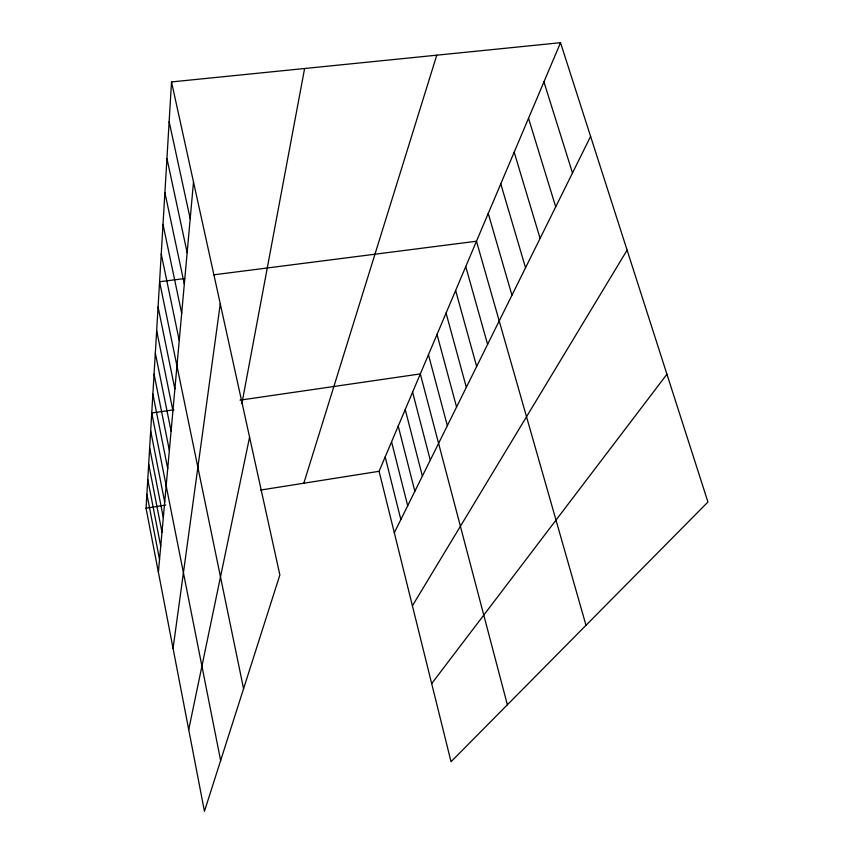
<?xml version="1.0" encoding="UTF-8"?>
<svg xmlns="http://www.w3.org/2000/svg" width="854" height="854" viewBox="0 0 854 854"><rect width="100%" height="100%" fill="white"/><g stroke="black" fill="none" stroke-linecap="round" stroke-linejoin="round"><path stroke-width="1.28" d="M171.515 81.931L279.866 574.977L204.448 811.3L146.055 508.194L171.515 81.931L560.523 42.7L707.945 502.013L451.04 761.736L379.091 471.301L560.523 42.7M158.396 572.223L193.506 182.009M173.063 648.378L220.279 303.8M241.874 403.643L304.611 68.512M188.713 729.615L249.581 437.163M303.832 483.215L436.778 55.179M394.313 532.757L590.594 136.416M412.407 605.785L627.103 250.137M431.686 683.595L666.931 374.233M146.055 508.194L165.804 505.066M260.587 490.068L379.091 471.301M173.949 409.771L151.745 412.994L220.642 760.562M240.017 400.152L420.317 373.913L507.372 704.796M184.72 278.532L159.581 281.745L243.571 688.73M213.82 274.817L476.479 241.234L585.993 625.299M543.934 81.888L572.5 172.967M528.53 118.29L555.708 206.86M514.172 152.183L540.102 238.383M500.775 183.834L525.552 267.772M488.242 213.457L511.952 295.228M465.75 266.587L487.602 344.397M455.63 290.499L476.66 366.483M446.066 313.087L466.337 387.332M437.024 334.458L456.58 407.038M428.452 354.698L447.347 425.687M412.589 392.167L430.277 460.157M405.234 409.536L422.378 476.105M398.231 426.082L414.852 491.296M391.559 441.849L407.689 505.771M385.186 456.911L400.846 519.574M169.145 121.706L190.207 218.752M166.946 158.492L187.154 252.699M164.907 192.641L184.325 284.136M163.007 224.41L181.688 313.343M161.246 254.044L179.244 340.543M158.075 306.97L174.878 389.029M156.666 330.69L172.924 410.721M155.332 353.044L171.088 431.131M154.062 374.148L169.359 450.389M152.877 394.1L167.726 468.579M150.678 430.918L164.705 502.077M149.663 447.923L163.317 517.545M148.692 464.106L161.993 532.234M147.774 479.51L160.733 546.218M146.899 494.188L159.538 559.53"/></g></svg>
